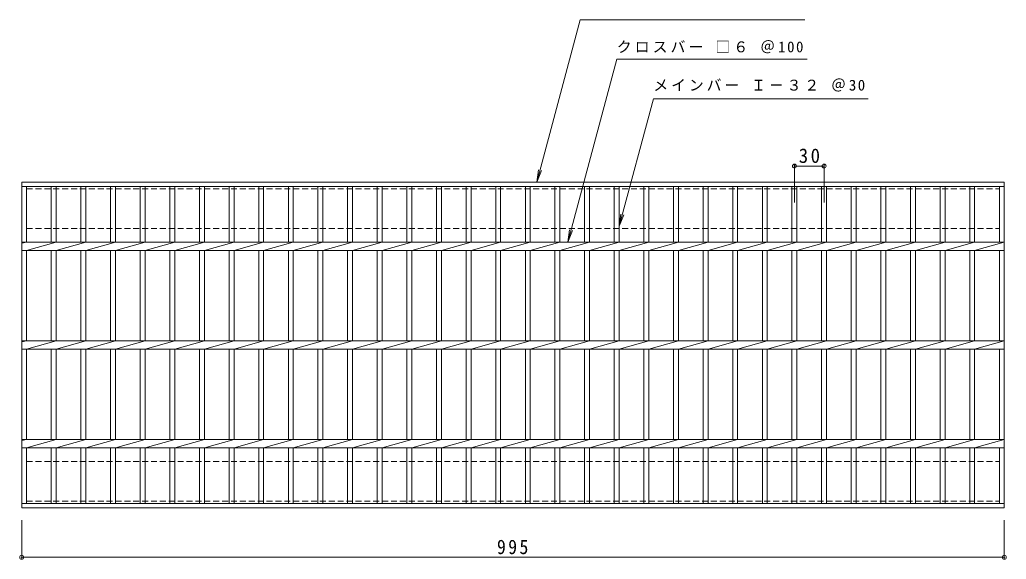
# Model space of a CAD drawing. Units: millimetres, scale not verified. Extents: x -798 to 885, y -682 to 1516.
# Drawn here: x -798 to 201, y -91 to 456 of the extents above; entities that cross this region are included whole.
import ezdxf

# ---------------------------------------------------------------- set-up
doc = ezdxf.new("R2010")
doc.units = ezdxf.units.MM
doc.header["$LTSCALE"] = 5
doc.header["$PDMODE"] = 32
doc.header["$PDSIZE"] = 4
doc.linetypes.add('DASHED1', pattern=[1.8, 1.2, -0.6])
for name, color, linetype, lineweight in [('A-1_ピット', 2, 'Continuous', 9), ('A-2_蓋', 3, 'Continuous', 9), ('A-4_寸法', 7, 'Continuous', 9)]:
    doc.layers.add(name, color=color, linetype=linetype, lineweight=lineweight)
doc.styles.add('ＭＳ ゴシック', font='')
doc.styles.get('ＭＳ ゴシック').set_extended_font_data('MS Gothic')

msp = doc.modelspace()

# ---------------------------------------------------------------- linework, layer by layer
at = {"layer": 'A-1_ピット', "linetype": 'DASHED1'}
for p, q in [((-791.15, 244.131), (-791.15, 284.131)), ((-791.15, 244.131), (193.85, 244.131)), ((-791.15, 8.131), (-791.15, -31.869)), ((-791.15, 8.131), (193.85, 8.131))]:
    msp.add_line(p, q, dxfattribs=at)
for points in [[(-791.15, 284.131), (193.85, 284.131), (193.85, 244.131)], [(-791.15, -31.869), (193.85, -31.869), (193.85, 8.131)]]:
    msp.add_lwpolyline(points, dxfattribs=at)
at = {"layer": 'A-2_蓋'}
for p, q in [((-796.15, 291.131), (198.85, 291.131)), ((-796.15, -38.869), (-796.15, 291.131)), ((198.85, 291.131), (198.85, -38.869)), ((-796.15, 286.632), (198.85, 286.632)), ((-791.15, 230.371), (-791.15, 286.632)), ((-766.15, 286.632), (-766.15, 230.371)), ((-761.15, 286.632), (-761.15, 230.371)), ((-736.15, 286.632), (-736.15, 230.371)), ((-731.15, 286.632), (-731.15, 230.371)), ((-706.15, 286.632), (-706.15, 230.371)), ((-701.15, 286.632), (-701.15, 230.371)), ((-676.15, 286.632), (-676.15, 230.371)), ((-671.15, 286.632), (-671.15, 230.371)), ((-646.15, 286.632), (-646.15, 230.371)), ((-641.15, 286.632), (-641.15, 230.371)), ((-616.149, 286.632), (-616.149, 230.371)), ((-611.15, 286.632), (-611.15, 230.371)), ((-586.15, 286.632), (-586.15, 230.371)), ((-581.15, 286.632), (-581.15, 230.371)), ((-556.15, 286.632), (-556.15, 230.371)), ((-551.15, 286.632), (-551.15, 230.371)), ((-526.15, 286.632), (-526.15, 230.371)), ((-521.15, 286.632), (-521.15, 230.371)), ((-496.15, 286.632), (-496.15, 230.371)), ((-491.15, 286.632), (-491.15, 230.371)), ((-466.15, 286.632), (-466.15, 230.371)), ((-461.15, 286.632), (-461.15, 230.371)), ((-436.15, 286.632), (-436.15, 230.371)), ((-431.15, 286.632), (-431.15, 230.371)), ((-406.15, 286.632), (-406.15, 230.371)), ((-401.15, 286.632), (-401.15, 230.371)), ((-376.15, 286.632), (-376.15, 230.371)), ((-371.15, 286.632), (-371.15, 230.371)), ((-346.15, 286.632), (-346.15, 230.371)), ((-341.15, 286.632), (-341.15, 230.371)), ((-316.15, 286.632), (-316.15, 230.371)), ((-311.15, 286.632), (-311.15, 230.371)), ((-286.15, 286.632), (-286.15, 230.371)), ((-281.15, 286.632), (-281.15, 230.371)), ((-256.15, 286.632), (-256.15, 230.371)), ((-251.15, 286.632), (-251.15, 230.371)), ((-226.15, 286.632), (-226.15, 230.371)), ((-221.15, 286.632), (-221.15, 230.371)), ((-196.15, 286.632), (-196.15, 230.371)), ((-191.15, 286.632), (-191.15, 230.371)), ((-166.15, 286.632), (-166.15, 230.371)), ((-161.15, 286.632), (-161.15, 230.371)), ((-136.151, 286.632), (-136.151, 230.371)), ((-131.151, 286.632), (-131.151, 230.371)), ((-106.151, 286.632), (-106.151, 230.371)), ((-101.151, 286.632), (-101.151, 230.371)), ((-76.151, 286.632), (-76.151, 230.371)), ((-71.151, 286.632), (-71.151, 230.371)), ((-46.151, 286.632), (-46.151, 230.371)), ((-41.151, 286.632), (-41.151, 230.371)), ((-16.152, 286.632), (-16.152, 230.371)), ((-11.152, 286.632), (-11.152, 230.371)), ((13.848, 286.632), (13.848, 230.371)), ((18.848, 286.632), (18.848, 230.371)), ((43.848, 286.632), (43.848, 230.371)), ((48.848, 286.632), (48.848, 230.371)), ((73.847, 286.632), (73.847, 230.371)), ((78.847, 286.632), (78.847, 230.371)), ((103.847, 286.632), (103.847, 230.371)), ((108.847, 286.632), (108.847, 230.371)), ((133.847, 286.632), (133.847, 230.371)), ((138.847, 286.632), (138.847, 230.371)), ((163.847, 286.632), (163.847, 230.371)), ((168.847, 286.632), (168.847, 230.371)), ((193.85, 286.632), (193.85, 230.371)), ((-796.15, 230.371), (198.85, 230.371)), ((-791.15, 230.371), (-796.15, 229.372)), ((-761.15, 230.371), (-791.15, 221.892)), ((-731.15, 230.371), (-761.15, 221.892)), ((-701.15, 230.371), (-731.15, 221.892)), ((-671.15, 230.371), (-701.15, 221.892)), ((-641.15, 230.371), (-671.15, 221.892)), ((-611.15, 230.371), (-641.15, 221.892)), ((-581.15, 230.371), (-611.15, 221.892)), ((-551.15, 230.371), (-581.15, 221.892)), ((-521.15, 230.371), (-551.15, 221.892)), ((-491.15, 230.371), (-521.15, 221.892)), ((-461.15, 230.371), (-491.15, 221.892)), ((-431.15, 230.371), (-461.15, 221.892)), ((-401.15, 230.371), (-431.15, 221.892)), ((-371.15, 230.371), (-401.15, 221.892)), ((-341.15, 230.371), (-371.15, 221.892)), ((-311.15, 230.371), (-341.15, 221.892)), ((-281.15, 230.371), (-311.15, 221.892)), ((-251.15, 230.371), (-281.15, 221.892)), ((-221.15, 230.371), (-251.15, 221.892)), ((-191.15, 230.371), (-221.15, 221.892)), ((-161.15, 230.371), (-191.15, 221.892)), ((-131.151, 230.371), (-161.151, 221.892)), ((-101.151, 230.371), (-131.151, 221.892)), ((-71.151, 230.371), (-101.151, 221.892)), ((-41.151, 230.371), (-71.151, 221.892)), ((-11.152, 230.371), (-41.152, 221.892)), ((18.848, 230.371), (-11.152, 221.892)), ((48.848, 230.371), (18.848, 221.892)), ((78.847, 230.371), (48.847, 221.892)), ((108.847, 230.371), (78.847, 221.892)), ((138.847, 230.371), (108.847, 221.892)), ((168.847, 230.371), (138.847, 221.892)), ((198.847, 230.371), (168.847, 221.892)), ((-796.15, 221.892), (198.85, 221.892)), ((-791.15, 130.372), (-791.15, 221.892)), ((-766.15, 221.892), (-766.15, 130.372)), ((-761.15, 221.892), (-761.15, 130.372)), ((-736.15, 221.892), (-736.15, 130.372)), ((-731.15, 221.892), (-731.15, 130.372)), ((-706.15, 221.892), (-706.15, 130.372)), ((-701.15, 221.892), (-701.15, 130.372)), ((-676.15, 221.892), (-676.15, 130.372)), ((-671.15, 221.892), (-671.15, 130.372)), ((-646.15, 221.892), (-646.15, 130.372)), ((-641.15, 221.892), (-641.15, 130.372)), ((-616.149, 221.892), (-616.149, 130.372)), ((-611.15, 221.892), (-611.15, 130.372)), ((-586.15, 221.892), (-586.15, 130.372)), ((-581.15, 221.892), (-581.15, 130.372)), ((-556.15, 221.892), (-556.15, 130.372)), ((-551.15, 221.892), (-551.15, 130.372)), ((-526.15, 221.892), (-526.15, 130.372)), ((-521.15, 221.892), (-521.15, 130.372)), ((-496.15, 221.892), (-496.15, 130.372)), ((-491.15, 221.892), (-491.15, 130.372)), ((-466.15, 221.892), (-466.15, 130.372)), ((-461.15, 221.892), (-461.15, 130.372)), ((-436.15, 221.892), (-436.15, 130.372)), ((-431.15, 221.892), (-431.15, 130.372)), ((-406.15, 221.892), (-406.15, 130.372)), ((-401.15, 221.892), (-401.15, 130.372)), ((-376.15, 221.892), (-376.15, 130.372)), ((-371.15, 221.892), (-371.15, 130.372)), ((-346.15, 221.892), (-346.15, 130.372)), ((-341.15, 221.892), (-341.15, 130.372)), ((-316.15, 221.892), (-316.15, 130.372)), ((-311.15, 221.892), (-311.15, 130.372)), ((-286.15, 221.892), (-286.15, 130.372)), ((-281.15, 221.892), (-281.15, 130.372)), ((-256.15, 221.892), (-256.15, 130.372)), ((-251.15, 221.892), (-251.15, 130.372)), ((-226.15, 221.892), (-226.15, 130.372)), ((-221.15, 221.892), (-221.15, 130.372)), ((-196.15, 221.892), (-196.15, 130.372)), ((-191.15, 221.892), (-191.15, 130.372)), ((-166.15, 221.892), (-166.15, 130.372)), ((-161.15, 221.892), (-161.15, 130.372)), ((-136.151, 221.892), (-136.151, 130.372)), ((-131.151, 221.892), (-131.151, 130.372)), ((-106.151, 221.892), (-106.151, 130.372)), ((-101.151, 221.892), (-101.151, 130.372)), ((-76.151, 221.892), (-76.151, 130.372)), ((-71.151, 221.892), (-71.151, 130.372)), ((-46.151, 221.892), (-46.151, 130.372)), ((-41.151, 221.892), (-41.151, 130.372)), ((-16.152, 221.892), (-16.152, 130.372)), ((-11.152, 221.892), (-11.152, 130.372)), ((13.848, 221.892), (13.848, 130.372)), ((18.848, 221.892), (18.848, 130.372)), ((43.848, 221.892), (43.848, 130.372)), ((48.848, 221.892), (48.848, 130.372)), ((73.847, 221.892), (73.847, 130.372)), ((78.847, 221.892), (78.847, 130.372)), ((103.847, 221.892), (103.847, 130.372)), ((108.847, 221.892), (108.847, 130.372)), ((133.847, 221.892), (133.847, 130.372)), ((138.847, 221.892), (138.847, 130.372)), ((163.847, 221.892), (163.847, 130.372)), ((168.847, 221.892), (168.847, 130.372)), ((193.85, 221.892), (193.85, 130.372)), ((-796.15, 130.372), (198.85, 130.372)), ((-791.15, 130.372), (-796.15, 129.371)), ((-761.15, 130.372), (-791.15, 121.891)), ((-731.15, 130.372), (-761.15, 121.891)), ((-701.15, 130.372), (-731.15, 121.891)), ((-671.15, 130.372), (-701.15, 121.891)), ((-641.15, 130.372), (-671.15, 121.891)), ((-611.15, 130.372), (-641.15, 121.891)), ((-581.15, 130.372), (-611.15, 121.891)), ((-551.15, 130.372), (-581.15, 121.891)), ((-521.15, 130.372), (-551.15, 121.891)), ((-491.15, 130.372), (-521.15, 121.891)), ((-461.15, 130.372), (-491.15, 121.891)), ((-431.15, 130.372), (-461.15, 121.891)), ((-401.15, 130.372), (-431.15, 121.891)), ((-371.15, 130.372), (-401.15, 121.891)), ((-341.15, 130.372), (-371.15, 121.891)), ((-311.15, 130.372), (-341.15, 121.891)), ((-281.15, 130.372), (-311.15, 121.891)), ((-251.15, 130.372), (-281.15, 121.891)), ((-221.15, 130.372), (-251.15, 121.891)), ((-191.15, 130.372), (-221.15, 121.891)), ((-161.15, 130.372), (-191.15, 121.891)), ((-131.151, 130.372), (-161.151, 121.891)), ((-101.151, 130.372), (-131.151, 121.891)), ((-71.151, 130.372), (-101.151, 121.891)), ((-41.151, 130.372), (-71.151, 121.891)), ((-11.152, 130.372), (-41.152, 121.891)), ((18.848, 130.372), (-11.152, 121.891)), ((48.848, 130.372), (18.848, 121.891)), ((78.847, 130.372), (48.847, 121.891)), ((108.847, 130.372), (78.847, 121.891)), ((138.847, 130.372), (108.847, 121.891)), ((168.847, 130.372), (138.847, 121.891)), ((198.847, 130.372), (168.847, 121.891)), ((-796.15, 121.891), (198.85, 121.891)), ((-791.15, 30.371), (-791.15, 121.891)), ((-766.15, 121.891), (-766.15, 30.371)), ((-761.15, 121.891), (-761.15, 30.371)), ((-736.15, 121.891), (-736.15, 30.371)), ((-731.15, 121.891), (-731.15, 30.371)), ((-706.15, 121.891), (-706.15, 30.371)), ((-701.15, 121.891), (-701.15, 30.371)), ((-676.15, 121.891), (-676.15, 30.371)), ((-671.15, 121.891), (-671.15, 30.371)), ((-646.15, 121.891), (-646.15, 30.371)), ((-641.15, 121.891), (-641.15, 30.371)), ((-616.149, 121.891), (-616.149, 30.371)), ((-611.15, 121.891), (-611.15, 30.371)), ((-586.15, 121.891), (-586.15, 30.371)), ((-581.15, 121.891), (-581.15, 30.371)), ((-556.15, 121.891), (-556.15, 30.371)), ((-551.15, 121.891), (-551.15, 30.371)), ((-526.15, 121.891), (-526.15, 30.371)), ((-521.15, 121.891), (-521.15, 30.371)), ((-496.15, 121.891), (-496.15, 30.371)), ((-491.15, 121.891), (-491.15, 30.371)), ((-466.15, 121.891), (-466.15, 30.371)), ((-461.15, 121.891), (-461.15, 30.371)), ((-436.15, 121.891), (-436.15, 30.371)), ((-431.15, 121.891), (-431.15, 30.371)), ((-406.15, 121.891), (-406.15, 30.371)), ((-401.15, 121.891), (-401.15, 30.371)), ((-376.15, 121.891), (-376.15, 30.371)), ((-371.15, 121.891), (-371.15, 30.371)), ((-346.15, 121.891), (-346.15, 30.371)), ((-341.15, 121.891), (-341.15, 30.371)), ((-316.15, 121.891), (-316.15, 30.371)), ((-311.15, 121.891), (-311.15, 30.371)), ((-286.15, 121.891), (-286.15, 30.371)), ((-281.15, 121.891), (-281.15, 30.371)), ((-256.15, 121.891), (-256.15, 30.371)), ((-251.15, 121.891), (-251.15, 30.371)), ((-226.15, 121.891), (-226.15, 30.371)), ((-221.15, 121.891), (-221.15, 30.371)), ((-196.15, 121.891), (-196.15, 30.371)), ((-191.15, 121.891), (-191.15, 30.371)), ((-166.15, 121.891), (-166.15, 30.371)), ((-161.15, 121.891), (-161.15, 30.371)), ((-136.151, 121.891), (-136.151, 30.371)), ((-131.151, 121.891), (-131.151, 30.371)), ((-106.151, 121.891), (-106.151, 30.371)), ((-101.151, 121.891), (-101.151, 30.371)), ((-76.151, 121.891), (-76.151, 30.371)), ((-71.151, 121.891), (-71.151, 30.371)), ((-46.151, 121.891), (-46.151, 30.371)), ((-41.151, 121.891), (-41.151, 30.371)), ((-16.152, 121.891), (-16.152, 30.371)), ((-11.152, 121.891), (-11.152, 30.371)), ((13.848, 121.891), (13.848, 30.371)), ((18.848, 121.891), (18.848, 30.371)), ((43.848, 121.891), (43.848, 30.371)), ((48.848, 121.891), (48.848, 30.371)), ((73.847, 121.891), (73.847, 30.371)), ((78.847, 121.891), (78.847, 30.371)), ((103.847, 121.891), (103.847, 30.371)), ((108.847, 121.891), (108.847, 30.371)), ((133.847, 121.891), (133.847, 30.371)), ((138.847, 121.891), (138.847, 30.371)), ((163.847, 121.891), (163.847, 30.371)), ((168.847, 121.891), (168.847, 30.371)), ((193.85, 121.891), (193.85, 30.371)), ((-796.15, 30.371), (198.85, 30.371)), ((-791.15, 30.371), (-796.15, 29.371)), ((-761.15, 30.371), (-791.15, 21.891)), ((-731.15, 30.371), (-761.15, 21.891)), ((-701.15, 30.371), (-731.15, 21.891)), ((-671.15, 30.371), (-701.15, 21.891)), ((-641.15, 30.371), (-671.15, 21.891)), ((-611.15, 30.371), (-641.15, 21.891)), ((-581.15, 30.371), (-611.15, 21.891)), ((-551.15, 30.371), (-581.15, 21.891)), ((-521.15, 30.371), (-551.15, 21.891)), ((-491.15, 30.371), (-521.15, 21.891)), ((-461.15, 30.371), (-491.15, 21.891)), ((-431.15, 30.371), (-461.15, 21.891)), ((-401.15, 30.371), (-431.15, 21.891)), ((-371.15, 30.371), (-401.15, 21.891)), ((-341.15, 30.371), (-371.15, 21.891)), ((-311.15, 30.371), (-341.15, 21.891)), ((-281.15, 30.371), (-311.15, 21.891)), ((-251.15, 30.371), (-281.15, 21.891)), ((-221.15, 30.371), (-251.15, 21.891)), ((-191.15, 30.371), (-221.15, 21.891)), ((-161.15, 30.371), (-191.15, 21.891)), ((-131.151, 30.371), (-161.151, 21.891)), ((-101.151, 30.371), (-131.151, 21.891)), ((-71.151, 30.371), (-101.151, 21.891)), ((-41.151, 30.371), (-71.151, 21.891)), ((-11.152, 30.371), (-41.152, 21.891)), ((18.848, 30.371), (-11.152, 21.891)), ((48.848, 30.371), (18.848, 21.891)), ((78.847, 30.371), (48.847, 21.891)), ((108.847, 30.371), (78.847, 21.891)), ((138.847, 30.371), (108.847, 21.891)), ((168.847, 30.371), (138.847, 21.891)), ((198.847, 30.371), (168.847, 21.891)), ((-796.15, 21.891), (198.85, 21.891)), ((-791.15, -34.369), (-791.15, 21.891)), ((-766.15, 21.891), (-766.15, -34.369)), ((-761.15, 21.891), (-761.15, -34.369)), ((-736.15, 21.891), (-736.15, -34.369)), ((-731.15, 21.891), (-731.15, -34.369)), ((-706.15, 21.891), (-706.15, -34.369)), ((-701.15, 21.891), (-701.15, -34.369)), ((-676.15, 21.891), (-676.15, -34.369)), ((-671.15, 21.891), (-671.15, -34.369)), ((-646.15, 21.891), (-646.15, -34.369)), ((-641.15, 21.891), (-641.15, -34.369)), ((-616.149, 21.891), (-616.149, -34.369)), ((-611.15, 21.891), (-611.15, -34.369)), ((-586.15, 21.891), (-586.15, -34.369)), ((-581.15, 21.891), (-581.15, -34.369)), ((-556.15, 21.891), (-556.15, -34.369)), ((-551.15, 21.891), (-551.15, -34.369)), ((-526.15, 21.891), (-526.15, -34.369)), ((-521.15, 21.891), (-521.15, -34.369)), ((-496.15, 21.891), (-496.15, -34.369)), ((-491.15, 21.891), (-491.15, -34.369)), ((-466.15, 21.891), (-466.15, -34.369)), ((-461.15, 21.891), (-461.15, -34.369)), ((-436.15, 21.891), (-436.15, -34.369)), ((-431.15, 21.891), (-431.15, -34.369)), ((-406.15, 21.891), (-406.15, -34.369)), ((-401.15, 21.891), (-401.15, -34.369)), ((-376.15, 21.891), (-376.15, -34.369)), ((-371.15, 21.891), (-371.15, -34.369)), ((-346.15, 21.891), (-346.15, -34.369)), ((-341.15, 21.891), (-341.15, -34.369)), ((-316.15, 21.891), (-316.15, -34.369)), ((-311.15, 21.891), (-311.15, -34.369)), ((-286.15, 21.891), (-286.15, -34.369)), ((-281.15, 21.891), (-281.15, -34.369)), ((-256.15, 21.891), (-256.15, -34.369)), ((-251.15, 21.891), (-251.15, -34.369)), ((-226.15, 21.891), (-226.15, -34.369)), ((-221.15, 21.891), (-221.15, -34.369)), ((-196.15, 21.891), (-196.15, -34.369)), ((-191.15, 21.891), (-191.15, -34.369)), ((-166.15, 21.891), (-166.15, -34.369)), ((-161.15, 21.891), (-161.15, -34.369)), ((-136.151, 21.891), (-136.151, -34.369)), ((-131.151, 21.891), (-131.151, -34.369)), ((-106.151, 21.891), (-106.151, -34.369)), ((-101.151, 21.891), (-101.151, -34.369)), ((-76.151, 21.891), (-76.151, -34.369)), ((-71.151, 21.891), (-71.151, -34.369)), ((-46.151, 21.891), (-46.151, -34.369)), ((-41.151, 21.891), (-41.151, -34.369)), ((-16.152, 21.891), (-16.152, -34.369)), ((-11.152, 21.891), (-11.152, -34.369)), ((13.848, 21.891), (13.848, -34.369)), ((18.848, 21.891), (18.848, -34.369)), ((43.848, 21.891), (43.848, -34.369)), ((48.848, 21.891), (48.848, -34.369)), ((73.847, 21.891), (73.847, -34.369)), ((78.847, 21.891), (78.847, -34.369)), ((103.847, 21.891), (103.847, -34.369)), ((108.847, 21.891), (108.847, -34.369)), ((133.847, 21.891), (133.847, -34.369)), ((138.847, 21.891), (138.847, -34.369)), ((163.847, 21.891), (163.847, -34.369)), ((168.847, 21.891), (168.847, -34.369)), ((193.85, 21.891), (193.85, -34.369)), ((198.85, -34.369), (-796.15, -34.369)), ((198.85, -38.869), (-796.15, -38.869))]:
    msp.add_line(p, q, dxfattribs=at)
at = {"layer": 'A-4_寸法'}
for p, q in [((-243.115, 230.371), (-193.507, 415.511)), ((-193.507, 415.511), (-0.83, 415.511)), ((-191.15, 246.341), (-156.539, 375.511)), ((-156.539, 375.511), (61.163, 375.511)), ((-274.521, 291.131), (-272.889, 303.524)), ((-274.521, 291.131), (-269.737, 302.68)), ((-13.652, 270.589), (-13.652, 308.784)), ((-13.652, 307.284), (16.348, 307.284)), ((16.348, 270.589), (16.348, 308.784)), ((-191.15, 246.341), (-189.519, 258.734)), ((-191.15, 246.341), (-186.367, 257.89)), ((-243.115, 230.371), (-241.484, 242.765)), ((-243.115, 230.371), (-238.332, 241.92)), ((-796.15, -51.369), (-796.15, -90.369)), ((198.85, -51.369), (198.85, -90.369)), ((-796.15, -88.869), (198.85, -88.869))]:
    msp.add_line(p, q, dxfattribs=at)
msp.add_lwpolyline([(-274.521, 291.131), (-230.475, 455.511), (-3.069, 455.511)], dxfattribs=at)
for p in [(-13.652, 307.284), (16.348, 307.284), (-796.15, -88.869), (198.85, -88.869)]:
    msp.add_point(p, dxfattribs=at)

# ---------------------------------------------------------------- texts
at = {"layer": 'A-4_寸法', "char_height": 11, "attachment_point": 7, "style": 'ＭＳ ゴシック'}
for s, insert in [('\\T1.21;クロスバー\\~□６\\~＠100', (-193.507, 421.5)), ('\\T1.2;メインバー\\~Ｉ－３２\\~＠30', (-156.539, 382.747))]:
    msp.add_mtext(s, dxfattribs=dict(at, insert=insert))
at = {"layer": 'A-4_寸法', "color": 2, "char_height": 14.66, "attachment_point": 7, "style": 'ＭＳ ゴシック'}
for s, insert in [('\\T1.27;\\W0.95;30', (-9.277, 310.284)), ('\\T1.27;\\W0.9;995', (-314.9, -85.869))]:
    msp.add_mtext(s, dxfattribs=dict(at, insert=insert))

doc.saveas('drawing.dxf')
